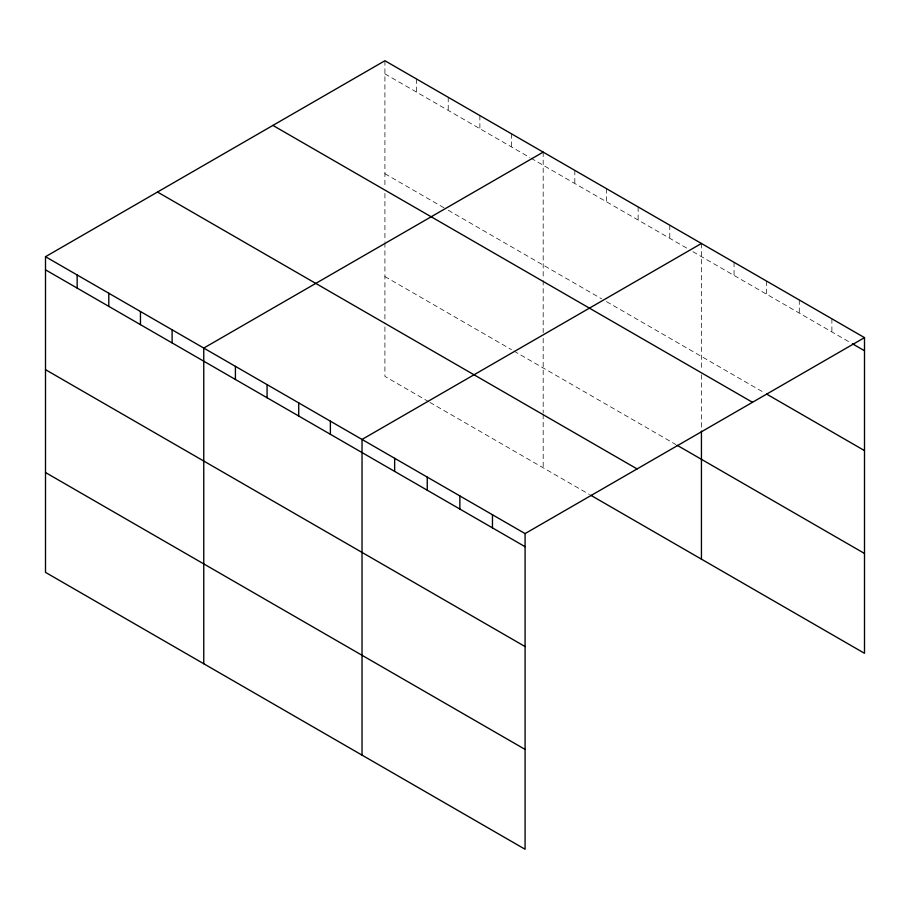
<?xml version="1.0" encoding="UTF-8"?>
<svg xmlns="http://www.w3.org/2000/svg" width="910" height="910" viewBox="0 0 910 910"><rect width="100%" height="100%" fill="white"/><g stroke="black" fill="none" stroke-linecap="round" stroke-linejoin="round"><path stroke-width="0.68" stroke-dasharray="4.55 3.41" d="M384.919 73.869L529.791 157.51M531.008 158.204L688.051 248.874M692.919 251.695L851.214 343.081M384.919 173.708L445.786 208.845M448.221 210.255L601.612 298.821M606.481 301.631L764.252 392.71M384.919 276.572L511.522 349.667M513.957 351.078L675.88 444.558M428.735 401.72L384.919 376.41L384.919 322.982M429.952 402.425L589.441 494.494M831.888 318.796L831.888 331.923M799.276 299.97L799.276 313.097M766.664 281.144L766.664 294.271M734.052 262.319L734.052 275.434M701.439 243.482L701.439 369.13M701.439 374.772L701.439 428.314M669.783 225.214L669.783 238.34M638.137 206.934L638.137 220.061M606.481 188.666L606.481 201.792M574.824 170.386L574.824 183.513M543.179 152.118L543.179 279.165M543.179 280.576L543.179 332.719M543.179 338.349L543.179 412.947M543.179 414.346L543.179 467.786M511.522 133.838L511.522 146.965M479.877 115.559L479.877 128.685M448.221 97.29L448.221 110.417M416.564 79.011L416.564 92.138M384.919 60.742L384.919 187.801M384.919 193.432L384.919 241.343M384.919 242.754L384.919 321.571"/><path stroke-width="1.36" d="M525.081 646.555L525.081 533.59L45.5 256.7L45.5 572.367L525.081 849.257L525.081 646.555L45.5 369.665M590.658 495.199L864.5 653.3L864.5 337.633L384.919 60.742L45.5 256.7M543.179 152.118L203.76 348.075L203.76 663.743M701.439 243.482L362.032 439.439L362.032 755.118M525.081 533.59L864.5 337.633M852.42 343.775L864.5 350.748M766.664 394.11L864.5 450.598M272.909 125.409L752.49 402.288M677.097 445.263L864.5 553.462M157.51 192.033L637.091 468.923M45.5 269.826L525.081 546.705M45.5 472.529L525.081 749.419M701.439 431.135L701.439 559.161M492.469 514.753L492.469 527.88M459.868 495.927L459.868 509.054M427.256 477.102L427.256 490.228M394.644 458.276L394.644 471.403M330.375 421.171L330.375 434.298M298.719 402.891L298.719 416.018M267.074 384.623L267.074 397.75M235.417 366.343L235.417 379.47M172.115 329.795L172.115 342.922M140.458 311.527L140.458 324.642M108.802 293.248L108.802 306.374M77.157 274.979L77.157 288.095"/></g></svg>
